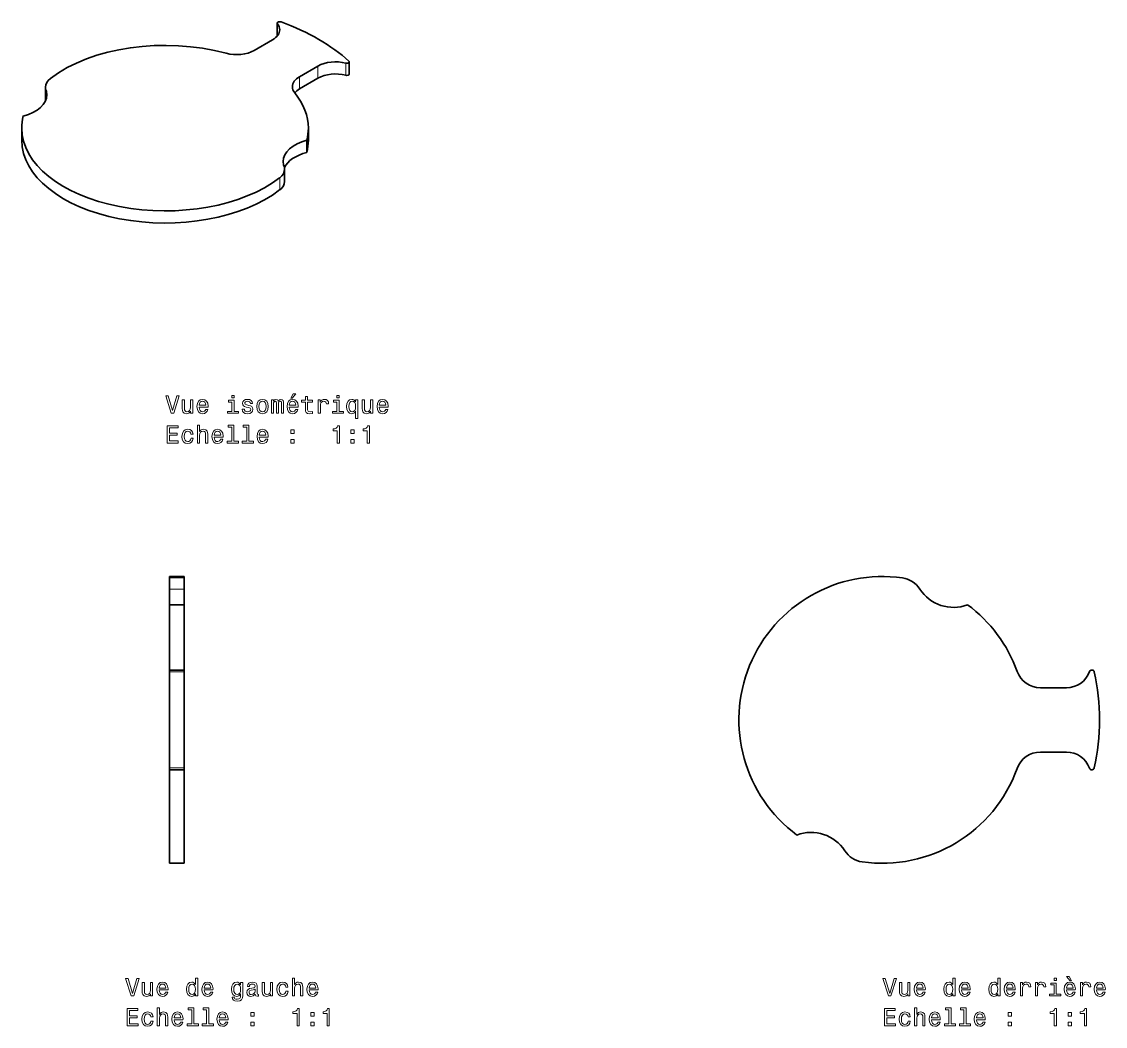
# Model space of a CAD drawing. Extents: x 503 to 932, y 320 to 565.
# Drawn here: x 712.2 to 931.5, y 361.5 to 564.8 of the extents above; entities that cross this region are included whole.
import ezdxf

# ---------------------------------------------------------------- set-up
doc = ezdxf.new("R2010")
doc.units = 0

msp = doc.modelspace()

# ---------------------------------------------------------------- linework, layer by layer
at = {"color": 7, "lineweight": 35, "ltscale": 0.061238}
for p, q in [((763.93, 564.45), (763.93, 562)), ((778.5, 556.61), (778.5, 554.16)), ((717.01, 549.08), (717.01, 551.53)), ((770.23, 540.76), (770.23, 543.2)), ((765.42, 532.43), (765.42, 534.88))]:
    msp.add_line(p, q, dxfattribs=at)
at = {"color": 7, "lineweight": 13, "ltscale": 0.060527}
msp.add_line((763.97, 564.33), (763.97, 561.9), dxfattribs=at)
at = {"color": 7, "lineweight": 35, "ltscale": 0.107291}
for p, q in [((762.97, 561.07), (759.25, 558.93)), ((768.44, 551.17), (772.16, 553.32))]:
    msp.add_line(p, q, dxfattribs=at)
at = {"color": 7, "lineweight": 35, "ltscale": 0.107292}
msp.add_line((768.44, 553.62), (772.16, 555.77), dxfattribs=at)
at = {"color": 7, "lineweight": 13, "ltscale": 0.061238}
for p, q in [((772.16, 555.77), (772.16, 553.32)), ((764.42, 530.7), (764.42, 533.15))]:
    msp.add_line(p, q, dxfattribs=at)
at = {"color": 7, "lineweight": 13, "ltscale": 0.061237}
for p, q in [((777.79, 556.35), (777.79, 553.9)), ((768.44, 551.17), (768.44, 553.62))]:
    msp.add_line(p, q, dxfattribs=at)
at = {"color": 7, "lineweight": 13, "ltscale": 0.049371}
msp.add_line((717.12, 548.95), (717.12, 550.92), dxfattribs=at)
at = {"color": 7, "lineweight": 35, "ltscale": 0.061237}
for p, q in [((712.2, 540.76), (712.2, 543.21)), ((769.91, 538.3), (769.91, 540.75))]:
    msp.add_line(p, q, dxfattribs=at)
at = {"color": 7, "lineweight": 35, "ltscale": 0.007245}
for p, q in [((742.11, 452.18), (742.11, 452.47)), ((745.11, 452.18), (745.11, 452.47))]:
    msp.add_line(p, q, dxfattribs=at)
at = {"color": 7, "lineweight": 35, "ltscale": 0.075}
for p, q in [((742.11, 452.47), (745.11, 452.47)), ((742.11, 446.76), (745.11, 446.76)), ((745.11, 433.56), (742.11, 433.56)), ((745.11, 413.36), (742.11, 413.36)), ((742.11, 394.44), (745.11, 394.44))]:
    msp.add_line(p, q, dxfattribs=at)
at = {"color": 7, "lineweight": 13, "ltscale": 0.075}
for p, q in [((742.11, 452.18), (745.11, 452.18)), ((742.11, 449.94), (745.11, 449.94)), ((745.11, 433.17), (742.11, 433.17)), ((745.11, 413.75), (742.11, 413.75))]:
    msp.add_line(p, q, dxfattribs=at)
at = {"color": 7, "lineweight": 35, "ltscale": 0.056018}
for p, q in [((742.11, 449.94), (742.11, 452.18)), ((745.11, 449.94), (745.11, 452.18))]:
    msp.add_line(p, q, dxfattribs=at)
at = {"color": 7, "lineweight": 35, "ltscale": 0.082693}
msp.add_line((742.11, 446.63), (742.11, 449.94), dxfattribs=at)
at = {"color": 7, "lineweight": 35, "ltscale": 0.079473}
msp.add_line((745.11, 446.76), (745.11, 449.94), dxfattribs=at)
at = {"color": 7, "lineweight": 35, "ltscale": 0.33735}
msp.add_line((742.11, 433.27), (742.11, 446.76), dxfattribs=at)
at = {"color": 7, "lineweight": 35, "ltscale": 0.330081}
msp.add_line((745.11, 433.56), (745.11, 446.76), dxfattribs=at)
at = {"color": 7, "lineweight": 35, "ltscale": 0.009741}
for p, q in [((742.11, 433.17), (742.11, 433.56)), ((745.11, 433.17), (745.11, 433.56)), ((742.11, 413.36), (742.11, 413.75)), ((745.11, 413.36), (745.11, 413.75))]:
    msp.add_line(p, q, dxfattribs=at)
at = {"color": 7, "lineweight": 35, "ltscale": 0.485529}
for p, q in [((742.11, 413.75), (742.11, 433.17)), ((745.11, 413.75), (745.11, 433.17))]:
    msp.add_line(p, q, dxfattribs=at)
at = {"color": 7, "lineweight": 35, "ltscale": 0.131404}
for p, q in [((918.38, 429.96), (923.64, 429.96)), ((923.64, 416.96), (918.38, 416.96))]:
    msp.add_line(p, q, dxfattribs=at)
at = {"color": 7, "lineweight": 35, "ltscale": 0.472816}
for p, q in [((742.11, 394.44), (742.11, 413.36)), ((745.11, 394.44), (745.11, 413.36))]:
    msp.add_line(p, q, dxfattribs=at)
at = {"color": 7, "lineweight": 13}
for points in [[(755.2, 489.14), (754.73, 489.14), (754.73, 488.64), (755.2, 488.64)], [(766.67, 488.6), (766.97, 488.6), (767.67, 489.46), (767.18, 489.46)], [(776.46, 489.14), (775.99, 489.14), (775.99, 488.64), (776.46, 488.64)], [(743.61, 489.03), (742.73, 486.05), (741.83, 489.03), (741.35, 489.03), (742.48, 485.52), (742.98, 485.52), (744.09, 489.03)], [(746.81, 488.23), (746.37, 488.23), (746.37, 486.67), (746.32, 486.31), (746.17, 486.04), (745.94, 485.88), (745.65, 485.83), (745.41, 485.87), (745.26, 485.99), (745.17, 486.2), (745.15, 486.49), (745.15, 488.23), (744.71, 488.23), (744.71, 486.45), (744.72, 486.09), (744.82, 485.8), (745.11, 485.52), (745.58, 485.43), (745.83, 485.46), (746.05, 485.55), (746.24, 485.71), (746.39, 485.94), (746.39, 485.52), (746.81, 485.52)], [(748.15, 486.75), (749.92, 486.75), (749.93, 486.96), (749.85, 487.54), (749.63, 487.97), (749.27, 488.23), (748.8, 488.33), (748.34, 488.23), (747.99, 487.94), (747.76, 487.49), (747.68, 486.88), (747.76, 486.26), (747.99, 485.81), (748.33, 485.52), (748.79, 485.43), (749.18, 485.49), (749.5, 485.66), (749.74, 485.94), (749.88, 486.3), (749.44, 486.3), (749.35, 486.1), (749.22, 485.95), (748.84, 485.83), (748.56, 485.88), (748.34, 486.06), (748.2, 486.35), (748.15, 486.73)], [(748.15, 487.12), (748.2, 487.47), (748.34, 487.73), (748.55, 487.88), (748.82, 487.94), (749.09, 487.88), (749.29, 487.73), (749.42, 487.47), (749.46, 487.12)], [(755.19, 485.9), (755.19, 488.14), (754.05, 488.14), (754.05, 487.76), (754.74, 487.76), (754.74, 485.9), (753.84, 485.9), (753.84, 485.52), (756.11, 485.52), (756.11, 485.9)], [(758.19, 487.1), (757.77, 487.2), (757.45, 487.32), (757.34, 487.56), (757.37, 487.72), (757.48, 487.84), (757.65, 487.92), (757.9, 487.95), (758.13, 487.92), (758.32, 487.83), (758.44, 487.69), (758.49, 487.51), (758.93, 487.51), (758.93, 487.52), (758.85, 487.85), (758.64, 488.11), (758.32, 488.27), (757.9, 488.33), (757.47, 488.27), (757.15, 488.1), (756.96, 487.85), (756.9, 487.54), (756.94, 487.24), (757.08, 487.03), (757.32, 486.88), (757.65, 486.77), (758.15, 486.65), (758.45, 486.52), (758.53, 486.42), (758.56, 486.27), (758.52, 486.08), (758.4, 485.94), (758.2, 485.85), (757.94, 485.82), (757.66, 485.85), (757.46, 485.96), (757.32, 486.13), (757.27, 486.37), (756.84, 486.37), (756.91, 485.96), (757.11, 485.67), (757.44, 485.49), (757.9, 485.43), (758.37, 485.49), (758.72, 485.67), (758.93, 485.95), (759.01, 486.32), (758.95, 486.64), (758.79, 486.85), (758.54, 487)], [(759.77, 486.88), (759.85, 486.26), (760.09, 485.81), (760.45, 485.52), (760.95, 485.43), (761.44, 485.52), (761.8, 485.8), (762.04, 486.25), (762.12, 486.88), (762.04, 487.49), (761.8, 487.95), (761.44, 488.23), (760.95, 488.33), (760.45, 488.23), (760.09, 487.94), (759.85, 487.49)], [(760.23, 486.88), (760.27, 487.33), (760.41, 487.66), (760.64, 487.86), (760.95, 487.93), (761.25, 487.86), (761.48, 487.67), (761.62, 487.33), (761.67, 486.88), (761.62, 486.42), (761.48, 486.09), (761.25, 485.89), (760.95, 485.82), (760.64, 485.89), (760.41, 486.09), (760.27, 486.42)], [(762.76, 485.52), (763.17, 485.52), (763.17, 487.33), (763.2, 487.61), (763.27, 487.8), (763.39, 487.92), (763.54, 487.96), (763.66, 487.92), (763.74, 487.82), (763.78, 487.65), (763.8, 487.42), (763.8, 485.52), (764.18, 485.52), (764.18, 487.33), (764.21, 487.6), (764.28, 487.8), (764.4, 487.92), (764.55, 487.96), (764.67, 487.92), (764.76, 487.82), (764.81, 487.42), (764.81, 485.52), (765.21, 485.52), (765.21, 487.39), (765.19, 487.78), (765.11, 488.08), (764.95, 488.26), (764.68, 488.33), (764.38, 488.23), (764.14, 487.93), (763.95, 488.22), (763.64, 488.33), (763.35, 488.23), (763.16, 487.94), (763.16, 488.23), (762.76, 488.23)], [(766.36, 486.75), (768.14, 486.75), (768.14, 486.96), (768.06, 487.54), (767.84, 487.97), (767.49, 488.23), (767.02, 488.33), (766.56, 488.23), (766.21, 487.94), (765.98, 487.49), (765.9, 486.88), (765.98, 486.26), (766.2, 485.81), (766.55, 485.52), (767, 485.43), (767.4, 485.49), (767.72, 485.66), (767.96, 485.94), (768.09, 486.3), (767.65, 486.3), (767.56, 486.1), (767.43, 485.95), (767.06, 485.83), (766.77, 485.88), (766.56, 486.06), (766.41, 486.35), (766.36, 486.73)], [(766.36, 487.12), (766.42, 487.47), (766.56, 487.73), (766.76, 487.88), (767.03, 487.94), (767.3, 487.88), (767.51, 487.73), (767.63, 487.47), (767.68, 487.12)], [(769.61, 487.76), (769.61, 486.41), (769.64, 485.97), (769.78, 485.66), (770.06, 485.49), (770.54, 485.43), (771.06, 485.45), (771.06, 485.84), (770.68, 485.81), (770.33, 485.85), (770.15, 485.97), (770.07, 486.18), (770.05, 486.48), (770.05, 487.76), (771.06, 487.76), (771.06, 488.14), (770.05, 488.14), (770.05, 488.93), (769.61, 488.93), (769.61, 488.14), (768.84, 488.14), (768.84, 487.76)], [(772.21, 485.52), (772.66, 485.52), (772.66, 487.07), (772.7, 487.44), (772.84, 487.71), (773.06, 487.87), (773.36, 487.93), (773.58, 487.89), (773.75, 487.79), (773.85, 487.62), (773.88, 487.39), (774.33, 487.39), (774.27, 487.8), (774.11, 488.09), (773.83, 488.27), (773.45, 488.33), (773.19, 488.29), (772.97, 488.19), (772.77, 488.01), (772.62, 487.78), (772.62, 488.23), (772.21, 488.23)], [(776.44, 485.9), (776.44, 488.14), (775.3, 488.14), (775.3, 487.76), (776, 487.76), (776, 485.9), (775.09, 485.9), (775.09, 485.52), (777.36, 485.52), (777.36, 485.9)], [(779.78, 487.81), (779.63, 488.04), (779.45, 488.2), (779.24, 488.29), (779.01, 488.33), (778.58, 488.23), (778.25, 487.94), (778.03, 487.49), (777.95, 486.88), (778.03, 486.26), (778.25, 485.81), (778.58, 485.52), (779.01, 485.43), (779.24, 485.46), (779.45, 485.54), (779.62, 485.7), (779.78, 485.94), (779.78, 484.47), (780.23, 484.47), (780.23, 488.23), (779.78, 488.23)], [(778.41, 486.88), (778.45, 487.33), (778.59, 487.66), (778.81, 487.86), (779.08, 487.93), (779.38, 487.86), (779.6, 487.66), (779.73, 487.33), (779.78, 486.88), (779.73, 486.42), (779.6, 486.09), (779.38, 485.89), (779.08, 485.83), (778.81, 485.89), (778.59, 486.09), (778.45, 486.43)], [(783.24, 488.23), (782.8, 488.23), (782.8, 486.67), (782.75, 486.31), (782.6, 486.04), (782.38, 485.88), (782.08, 485.83), (781.84, 485.87), (781.69, 485.99), (781.6, 486.2), (781.58, 486.49), (781.58, 488.23), (781.14, 488.23), (781.14, 486.45), (781.16, 486.09), (781.25, 485.8), (781.54, 485.52), (782.01, 485.43), (782.27, 485.46), (782.48, 485.55), (782.67, 485.71), (782.82, 485.94), (782.82, 485.52), (783.24, 485.52)], [(784.58, 486.75), (786.36, 486.75), (786.36, 486.96), (786.28, 487.54), (786.06, 487.97), (785.7, 488.23), (785.24, 488.33), (784.78, 488.23), (784.42, 487.94), (784.2, 487.49), (784.12, 486.88), (784.19, 486.26), (784.42, 485.81), (784.77, 485.52), (785.22, 485.43), (785.61, 485.49), (785.94, 485.66), (786.17, 485.94), (786.31, 486.3), (785.87, 486.3), (785.78, 486.1), (785.65, 485.95), (785.28, 485.83), (784.99, 485.88), (784.77, 486.06), (784.63, 486.35), (784.58, 486.73)], [(784.58, 487.12), (784.64, 487.47), (784.77, 487.73), (784.98, 487.88), (785.25, 487.94), (785.52, 487.88), (785.72, 487.73), (785.85, 487.47), (785.9, 487.12)], [(741.67, 479.48), (743.89, 479.48), (743.89, 479.9), (742.14, 479.9), (742.14, 481.09), (743.7, 481.09), (743.7, 481.5), (742.14, 481.5), (742.14, 482.55), (743.85, 482.55), (743.85, 482.98), (741.67, 482.98)], [(747.76, 479.48), (748.2, 479.48), (748.2, 481.04), (748.25, 481.4), (748.39, 481.66), (748.62, 481.82), (748.92, 481.88), (749.17, 481.83), (749.32, 481.7), (749.39, 481.47), (749.42, 481.17), (749.42, 479.48), (749.86, 479.48), (749.86, 481.26), (749.84, 481.61), (749.75, 481.91), (749.45, 482.18), (748.99, 482.28), (748.74, 482.25), (748.52, 482.15), (748.34, 482), (748.2, 481.79), (748.2, 483.1), (747.76, 483.1)], [(754.71, 482.72), (754.71, 479.85), (753.8, 479.85), (753.8, 479.48), (756.07, 479.48), (756.07, 479.85), (755.16, 479.85), (755.16, 483.1), (754.02, 483.1), (754.02, 482.72)], [(757.75, 482.72), (757.75, 479.85), (756.84, 479.85), (756.84, 479.48), (759.1, 479.48), (759.1, 479.85), (758.19, 479.85), (758.19, 483.1), (757.05, 483.1), (757.05, 482.72)], [(776.04, 479.48), (776.5, 479.48), (776.5, 483), (776.15, 483), (776.06, 482.69), (775.88, 482.49), (775.6, 482.37), (775.22, 482.33), (775.22, 481.97), (776.04, 481.97)], [(782.11, 479.48), (782.57, 479.48), (782.57, 483), (782.22, 483), (782.13, 482.69), (781.95, 482.49), (781.68, 482.37), (781.29, 482.33), (781.29, 481.97), (782.11, 481.97)], [(746.45, 481.29), (746.89, 481.29), (746.8, 481.69), (746.58, 482.01), (746.24, 482.2), (745.8, 482.28), (745.32, 482.18), (744.95, 481.9), (744.72, 481.44), (744.64, 480.82), (744.71, 480.21), (744.94, 479.76), (745.3, 479.48), (745.79, 479.38), (746.22, 479.46), (746.56, 479.67), (746.79, 480), (746.89, 480.44), (746.47, 480.44), (746.39, 480.16), (746.25, 479.95), (746.05, 479.82), (745.8, 479.78), (745.49, 479.84), (745.27, 480.05), (745.14, 480.37), (745.09, 480.84), (745.14, 481.29), (745.28, 481.62), (745.51, 481.82), (745.8, 481.89), (746.06, 481.85), (746.26, 481.73), (746.39, 481.54)], [(751.18, 480.7), (752.96, 480.7), (752.96, 480.91), (752.88, 481.49), (752.66, 481.92), (752.31, 482.18), (751.84, 482.28), (751.38, 482.18), (751.03, 481.9), (750.8, 481.44), (750.72, 480.83), (750.8, 480.21), (751.02, 479.76), (751.37, 479.48), (751.82, 479.38), (752.22, 479.45), (752.54, 479.62), (752.78, 479.89), (752.91, 480.25), (752.47, 480.25), (752.38, 480.05), (752.25, 479.9), (751.88, 479.78), (751.59, 479.83), (751.38, 480.01), (751.23, 480.3), (751.18, 480.69)], [(751.18, 481.08), (751.24, 481.42), (751.38, 481.68), (751.58, 481.84), (751.85, 481.89), (752.12, 481.84), (752.33, 481.68), (752.45, 481.42), (752.5, 481.08)], [(760.29, 480.7), (762.07, 480.7), (762.07, 480.91), (761.99, 481.49), (761.77, 481.92), (761.42, 482.18), (760.95, 482.28), (760.49, 482.18), (760.14, 481.9), (759.91, 481.44), (759.83, 480.83), (759.9, 480.21), (760.13, 479.76), (760.48, 479.48), (760.93, 479.38), (761.33, 479.45), (761.65, 479.62), (761.89, 479.89), (762.02, 480.25), (761.58, 480.25), (761.49, 480.05), (761.36, 479.9), (760.99, 479.78), (760.7, 479.83), (760.48, 480.01), (760.34, 480.3), (760.29, 480.69)], [(760.29, 481.08), (760.35, 481.42), (760.48, 481.68), (760.69, 481.84), (760.96, 481.89), (761.23, 481.84), (761.44, 481.68), (761.56, 481.42), (761.61, 481.08)], [(766.67, 481.43), (767.37, 481.43), (767.37, 482.18), (766.67, 482.18)], [(778.82, 481.43), (779.51, 481.43), (779.51, 482.18), (778.82, 482.18)], [(766.67, 479.48), (767.37, 479.48), (767.37, 480.23), (766.67, 480.23)], [(778.82, 479.48), (779.51, 479.48), (779.51, 480.23), (778.82, 480.23)], [(735.5, 371.11), (734.62, 368.13), (733.72, 371.11), (733.24, 371.11), (734.37, 367.6), (734.88, 367.6), (735.98, 371.11)], [(747.39, 368.02), (747.39, 367.6), (747.83, 367.6), (747.83, 371.22), (747.39, 371.22), (747.39, 369.9), (747.06, 370.28), (746.85, 370.37), (746.61, 370.41), (746.18, 370.3), (745.85, 370.02), (745.63, 369.57), (745.56, 368.96), (745.63, 368.35), (745.85, 367.89), (746.18, 367.6), (746.61, 367.51), (746.85, 367.54), (747.06, 367.63)], [(766.98, 367.6), (767.42, 367.6), (767.42, 369.16), (767.47, 369.52), (767.61, 369.78), (767.84, 369.95), (768.14, 370.01), (768.38, 369.96), (768.54, 369.82), (768.61, 369.59), (768.64, 369.29), (768.64, 367.6), (769.08, 367.6), (769.08, 369.38), (769.06, 369.74), (768.97, 370.04), (768.67, 370.31), (768.21, 370.41), (767.96, 370.37), (767.74, 370.27), (767.56, 370.12), (767.42, 369.92), (767.42, 371.22), (766.98, 371.22)], [(888.77, 371.11), (887.89, 368.13), (886.99, 371.11), (886.51, 371.11), (887.64, 367.6), (888.14, 367.6), (889.25, 371.11)], [(900.65, 368.02), (900.65, 367.6), (901.1, 367.6), (901.1, 371.22), (900.66, 371.22), (900.66, 369.9), (900.32, 370.28), (900.11, 370.37), (899.88, 370.41), (899.45, 370.3), (899.12, 370.02), (898.9, 369.57), (898.82, 368.96), (898.9, 368.35), (899.12, 367.89), (899.45, 367.6), (899.88, 367.51), (900.11, 367.54), (900.33, 367.63)], [(909.76, 368.02), (909.76, 367.6), (910.21, 367.6), (910.21, 371.22), (909.77, 371.22), (909.77, 369.9), (909.43, 370.28), (909.22, 370.37), (908.98, 370.41), (908.56, 370.3), (908.22, 370.02), (908.01, 369.57), (907.93, 368.96), (908.01, 368.35), (908.22, 367.89), (908.56, 367.6), (908.98, 367.51), (909.22, 367.54), (909.43, 367.63)], [(921.61, 371.22), (921.14, 371.22), (921.14, 370.72), (921.61, 370.72)], [(924.68, 370.68), (924.17, 371.53), (923.68, 371.53), (924.38, 370.68)], [(738.7, 370.31), (738.26, 370.31), (738.26, 368.75), (738.21, 368.38), (738.06, 368.12), (737.84, 367.96), (737.54, 367.91), (737.3, 367.95), (737.15, 368.07), (737.07, 368.28), (737.05, 368.57), (737.05, 370.31), (736.6, 370.31), (736.6, 368.53), (736.62, 368.17), (736.71, 367.87), (737.01, 367.6), (737.47, 367.51), (737.73, 367.54), (737.94, 367.63), (738.13, 367.79), (738.28, 368.01), (738.28, 367.6), (738.7, 367.6)], [(740.04, 368.83), (741.82, 368.83), (741.82, 369.03), (741.74, 369.61), (741.52, 370.05), (741.17, 370.31), (740.7, 370.41), (740.24, 370.3), (739.88, 370.02), (739.66, 369.56), (739.58, 368.96), (739.65, 368.34), (739.88, 367.88), (740.23, 367.6), (740.68, 367.51), (741.08, 367.57), (741.4, 367.74), (741.63, 368.01), (741.77, 368.38), (741.33, 368.38), (741.24, 368.18), (741.11, 368.02), (740.74, 367.9), (740.45, 367.96), (740.23, 368.14), (740.09, 368.42), (740.04, 368.81)], [(740.04, 369.2), (740.1, 369.55), (740.23, 369.8), (740.44, 369.96), (740.71, 370.02), (740.98, 369.96), (741.19, 369.8), (741.31, 369.55), (741.36, 369.2)], [(746.69, 370.01), (746.98, 369.94), (747.2, 369.74), (747.33, 369.41), (747.38, 368.96), (747.33, 368.5), (747.2, 368.17), (746.98, 367.97), (746.69, 367.9), (746.41, 367.97), (746.2, 368.17), (746.06, 368.5), (746.01, 368.96), (746.06, 369.41), (746.2, 369.73), (746.41, 369.94)], [(749.15, 368.83), (750.92, 368.83), (750.93, 369.03), (750.85, 369.61), (750.63, 370.05), (750.27, 370.31), (749.8, 370.41), (749.35, 370.3), (748.99, 370.02), (748.77, 369.56), (748.69, 368.96), (748.76, 368.34), (748.99, 367.88), (749.34, 367.6), (749.79, 367.51), (750.18, 367.57), (750.51, 367.74), (750.74, 368.01), (750.88, 368.38), (750.44, 368.38), (750.35, 368.18), (750.22, 368.02), (749.85, 367.9), (749.56, 367.96), (749.34, 368.14), (749.2, 368.42), (749.15, 368.81)], [(749.15, 369.2), (749.2, 369.55), (749.34, 369.8), (749.55, 369.96), (749.82, 370.02), (750.09, 369.96), (750.29, 369.8), (750.42, 369.55), (750.47, 369.2)], [(756.94, 367.72), (756.94, 370.31), (756.52, 370.31), (756.52, 369.87), (756.17, 370.27), (755.96, 370.37), (755.72, 370.41), (755.29, 370.3), (754.96, 370.02), (754.74, 369.57), (754.67, 368.96), (754.74, 368.34), (754.96, 367.89), (755.29, 367.6), (755.72, 367.51), (755.96, 367.54), (756.16, 367.63), (756.52, 368.01), (756.52, 367.63), (756.48, 367.33), (756.37, 367.11), (756.15, 366.99), (755.84, 366.94), (755.56, 366.97), (755.36, 367.05), (755.25, 367.18), (755.21, 367.35), (754.78, 367.35), (754.78, 367.33), (754.85, 367.01), (755.05, 366.77), (755.37, 366.61), (755.81, 366.56), (756.34, 366.63), (756.68, 366.84), (756.88, 367.21)], [(755.13, 368.96), (755.17, 369.41), (755.31, 369.74), (755.52, 369.94), (755.8, 370.01), (756.1, 369.94), (756.32, 369.74), (756.46, 369.41), (756.51, 368.96), (756.46, 368.5), (756.32, 368.17), (756.1, 367.97), (755.8, 367.9), (755.52, 367.97), (755.31, 368.17), (755.17, 368.5)], [(759.48, 367.95), (759.48, 367.94), (759.5, 367.77), (759.58, 367.65), (759.9, 367.55), (760.14, 367.59), (760.14, 367.93), (760.04, 367.92), (759.9, 367.98), (759.87, 368.19), (759.87, 369.59), (759.81, 369.95), (759.63, 370.2), (759.33, 370.35), (758.89, 370.41), (758.47, 370.34), (758.16, 370.17), (757.96, 369.91), (757.89, 369.55), (757.89, 369.52), (758.29, 369.52), (758.33, 369.73), (758.44, 369.89), (758.62, 369.98), (758.88, 370.01), (759.12, 369.99), (759.3, 369.91), (759.41, 369.78), (759.44, 369.6), (759.42, 369.39), (759.34, 369.28), (759.14, 369.23), (758.76, 369.19), (758.33, 369.1), (758.02, 368.94), (757.84, 368.69), (757.78, 368.31), (757.83, 367.98), (757.99, 367.73), (758.24, 367.58), (758.59, 367.52), (759.06, 367.63)], [(759.43, 368.55), (759.37, 368.29), (759.21, 368.09), (758.96, 367.95), (758.67, 367.91), (758.47, 367.93), (758.34, 368.01), (758.25, 368.16), (758.23, 368.35), (758.25, 368.53), (758.33, 368.66), (758.65, 368.8), (759.06, 368.86), (759.43, 368.98)], [(762.99, 370.31), (762.55, 370.31), (762.55, 368.75), (762.5, 368.38), (762.35, 368.12), (762.13, 367.96), (761.83, 367.91), (761.59, 367.95), (761.44, 368.07), (761.35, 368.28), (761.33, 368.57), (761.33, 370.31), (760.89, 370.31), (760.89, 368.53), (760.91, 368.17), (761, 367.87), (761.29, 367.6), (761.76, 367.51), (762.01, 367.54), (762.23, 367.63), (762.42, 367.79), (762.57, 368.01), (762.57, 367.6), (762.99, 367.6)], [(765.67, 369.41), (766.1, 369.41), (766.01, 369.81), (765.8, 370.13), (765.46, 370.33), (765.02, 370.41), (764.54, 370.3), (764.17, 370.02), (763.94, 369.56), (763.86, 368.95), (763.93, 368.34), (764.16, 367.88), (764.52, 367.6), (765.01, 367.51), (765.44, 367.58), (765.78, 367.79), (766.01, 368.13), (766.11, 368.57), (765.69, 368.57), (765.61, 368.29), (765.47, 368.08), (765.27, 367.94), (765.02, 367.9), (764.71, 367.97), (764.49, 368.17), (764.35, 368.5), (764.31, 368.96), (764.35, 369.42), (764.5, 369.74), (764.72, 369.95), (765.02, 370.02), (765.28, 369.97), (765.48, 369.86), (765.61, 369.66)], [(770.4, 368.83), (772.18, 368.83), (772.18, 369.03), (772.1, 369.61), (771.88, 370.05), (771.53, 370.31), (771.06, 370.41), (770.6, 370.3), (770.25, 370.02), (770.02, 369.56), (769.94, 368.96), (770.01, 368.34), (770.24, 367.88), (770.59, 367.6), (771.04, 367.51), (771.44, 367.57), (771.76, 367.74), (772, 368.01), (772.13, 368.38), (771.69, 368.38), (771.6, 368.18), (771.47, 368.02), (771.1, 367.9), (770.81, 367.96), (770.59, 368.14), (770.45, 368.42), (770.4, 368.81)], [(770.4, 369.2), (770.46, 369.55), (770.59, 369.8), (770.8, 369.96), (771.07, 370.02), (771.34, 369.96), (771.55, 369.8), (771.67, 369.55), (771.72, 369.2)], [(891.97, 370.31), (891.53, 370.31), (891.53, 368.75), (891.47, 368.38), (891.33, 368.12), (891.1, 367.96), (890.8, 367.91), (890.57, 367.95), (890.42, 368.07), (890.33, 368.28), (890.31, 368.57), (890.31, 370.31), (889.87, 370.31), (889.87, 368.53), (889.88, 368.17), (889.98, 367.87), (890.27, 367.6), (890.74, 367.51), (890.99, 367.54), (891.21, 367.63), (891.39, 367.79), (891.55, 368.01), (891.55, 367.6), (891.97, 367.6)], [(893.31, 368.83), (895.08, 368.83), (895.09, 369.03), (895.01, 369.61), (894.78, 370.05), (894.43, 370.31), (893.96, 370.41), (893.5, 370.3), (893.15, 370.02), (892.92, 369.56), (892.84, 368.96), (892.92, 368.34), (893.14, 367.88), (893.49, 367.6), (893.95, 367.51), (894.34, 367.57), (894.66, 367.74), (894.9, 368.01), (895.04, 368.38), (894.6, 368.38), (894.51, 368.18), (894.37, 368.02), (894, 367.9), (893.71, 367.96), (893.5, 368.14), (893.36, 368.42), (893.31, 368.81)], [(893.31, 369.2), (893.36, 369.55), (893.5, 369.8), (893.7, 369.96), (893.98, 370.02), (894.24, 369.96), (894.45, 369.8), (894.58, 369.55), (894.62, 369.2)], [(899.95, 370.01), (900.24, 369.94), (900.47, 369.74), (900.6, 369.41), (900.65, 368.96), (900.6, 368.5), (900.47, 368.17), (900.24, 367.97), (899.95, 367.9), (899.67, 367.97), (899.46, 368.17), (899.32, 368.5), (899.28, 368.96), (899.32, 369.41), (899.46, 369.73), (899.67, 369.94)], [(902.41, 368.83), (904.19, 368.83), (904.19, 369.03), (904.11, 369.61), (903.89, 370.05), (903.54, 370.31), (903.07, 370.41), (902.61, 370.3), (902.26, 370.02), (902.03, 369.56), (901.95, 368.96), (902.03, 368.34), (902.25, 367.88), (902.6, 367.6), (903.05, 367.51), (903.45, 367.57), (903.77, 367.74), (904.01, 368.01), (904.14, 368.38), (903.7, 368.38), (903.61, 368.18), (903.48, 368.02), (903.11, 367.9), (902.82, 367.96), (902.61, 368.14), (902.46, 368.42), (902.41, 368.81)], [(902.41, 369.2), (902.47, 369.55), (902.61, 369.8), (902.81, 369.96), (903.08, 370.02), (903.35, 369.96), (903.56, 369.8), (903.68, 369.55), (903.73, 369.2)], [(909.06, 370.01), (909.35, 369.94), (909.57, 369.74), (909.71, 369.41), (909.76, 368.96), (909.71, 368.5), (909.57, 368.17), (909.35, 367.97), (909.06, 367.9), (908.78, 367.97), (908.57, 368.17), (908.43, 368.5), (908.38, 368.96), (908.43, 369.41), (908.57, 369.73), (908.78, 369.94)], [(911.52, 368.83), (913.3, 368.83), (913.3, 369.03), (913.22, 369.61), (913, 370.05), (912.65, 370.31), (912.18, 370.41), (911.72, 370.3), (911.37, 370.02), (911.14, 369.56), (911.06, 368.96), (911.13, 368.34), (911.36, 367.88), (911.71, 367.6), (912.16, 367.51), (912.56, 367.57), (912.88, 367.74), (913.12, 368.01), (913.25, 368.38), (912.81, 368.38), (912.72, 368.18), (912.59, 368.02), (912.22, 367.9), (911.93, 367.96), (911.71, 368.14), (911.57, 368.42), (911.52, 368.81)], [(911.52, 369.2), (911.58, 369.55), (911.71, 369.8), (911.92, 369.96), (912.19, 370.02), (912.46, 369.96), (912.67, 369.8), (912.79, 369.55), (912.84, 369.2)], [(914.34, 367.6), (914.78, 367.6), (914.78, 369.15), (914.82, 369.52), (914.96, 369.79), (915.18, 369.95), (915.48, 370.01), (915.7, 369.97), (915.87, 369.87), (915.97, 369.7), (916.01, 369.47), (916.45, 369.47), (916.39, 369.88), (916.23, 370.17), (915.95, 370.34), (915.57, 370.41), (915.31, 370.36), (915.09, 370.26), (914.9, 370.09), (914.74, 369.86), (914.74, 370.31), (914.34, 370.31)], [(917.37, 367.6), (917.82, 367.6), (917.82, 369.15), (917.86, 369.52), (918, 369.79), (918.22, 369.95), (918.52, 370.01), (918.74, 369.97), (918.9, 369.87), (919.01, 369.7), (919.04, 369.47), (919.49, 369.47), (919.43, 369.88), (919.26, 370.17), (918.99, 370.34), (918.61, 370.41), (918.35, 370.36), (918.13, 370.26), (917.93, 370.09), (917.78, 369.86), (917.78, 370.31), (917.37, 370.31)], [(921.6, 367.97), (921.6, 370.22), (920.46, 370.22), (920.46, 369.84), (921.15, 369.84), (921.15, 367.97), (920.25, 367.97), (920.25, 367.6), (922.52, 367.6), (922.52, 367.97)], [(923.67, 368.83), (925.44, 368.83), (925.45, 369.03), (925.37, 369.61), (925.14, 370.05), (924.79, 370.31), (924.32, 370.41), (923.86, 370.3), (923.51, 370.02), (923.28, 369.56), (923.2, 368.96), (923.28, 368.34), (923.5, 367.88), (923.85, 367.6), (924.31, 367.51), (924.7, 367.57), (925.02, 367.74), (925.26, 368.01), (925.4, 368.38), (924.96, 368.38), (924.87, 368.18), (924.73, 368.02), (924.36, 367.9), (924.07, 367.96), (923.86, 368.14), (923.72, 368.42), (923.67, 368.81)], [(923.67, 369.2), (923.72, 369.55), (923.86, 369.8), (924.06, 369.96), (924.34, 370.02), (924.6, 369.96), (924.81, 369.8), (924.94, 369.55), (924.98, 369.2)], [(926.48, 367.6), (926.92, 367.6), (926.92, 369.15), (926.97, 369.52), (927.11, 369.79), (927.33, 369.95), (927.62, 370.01), (927.85, 369.97), (928.01, 369.87), (928.11, 369.7), (928.15, 369.47), (928.6, 369.47), (928.54, 369.88), (928.37, 370.17), (928.09, 370.34), (927.72, 370.41), (927.46, 370.36), (927.24, 370.26), (927.04, 370.09), (926.88, 369.86), (926.88, 370.31), (926.48, 370.31)], [(929.74, 368.83), (931.51, 368.83), (931.52, 369.03), (931.44, 369.61), (931.22, 370.05), (930.86, 370.31), (930.39, 370.41), (929.93, 370.3), (929.58, 370.02), (929.35, 369.56), (929.27, 368.96), (929.35, 368.34), (929.58, 367.88), (929.92, 367.6), (930.38, 367.51), (930.77, 367.57), (931.09, 367.74), (931.33, 368.01), (931.47, 368.38), (931.03, 368.38), (930.94, 368.18), (930.81, 368.02), (930.43, 367.9), (930.15, 367.96), (929.93, 368.14), (929.79, 368.42), (929.74, 368.81)], [(929.74, 369.2), (929.79, 369.55), (929.93, 369.8), (930.14, 369.96), (930.41, 370.02), (930.68, 369.96), (930.88, 369.8), (931.01, 369.55), (931.05, 369.2)], [(733.57, 361.55), (735.78, 361.55), (735.78, 361.98), (734.03, 361.98), (734.03, 363.16), (735.59, 363.16), (735.59, 363.58), (734.03, 363.58), (734.03, 364.63), (735.74, 364.63), (735.74, 365.05), (733.57, 365.05)], [(738.34, 363.36), (738.78, 363.36), (738.69, 363.77), (738.47, 364.09), (738.13, 364.28), (737.7, 364.36), (737.21, 364.26), (736.84, 363.97), (736.61, 363.52), (736.53, 362.9), (736.61, 362.29), (736.83, 361.84), (737.19, 361.55), (737.68, 361.46), (738.11, 361.53), (738.45, 361.75), (738.68, 362.08), (738.79, 362.52), (738.36, 362.52), (738.29, 362.24), (738.15, 362.03), (737.94, 361.9), (737.7, 361.86), (737.39, 361.92), (737.17, 362.12), (737.03, 362.45), (736.99, 362.92), (737.03, 363.37), (737.17, 363.7), (737.4, 363.9), (737.7, 363.97), (737.96, 363.92), (738.16, 363.81), (738.29, 363.62)], [(739.65, 361.55), (740.1, 361.55), (740.1, 363.12), (740.14, 363.48), (740.29, 363.74), (740.52, 363.9), (740.82, 363.96), (741.06, 363.91), (741.21, 363.77), (741.29, 363.55), (741.31, 363.24), (741.31, 361.55), (741.76, 361.55), (741.76, 363.33), (741.74, 363.69), (741.65, 363.99), (741.35, 364.26), (740.88, 364.36), (740.63, 364.32), (740.41, 364.23), (740.23, 364.08), (740.1, 363.87), (740.1, 365.18), (739.65, 365.18)], [(743.08, 362.78), (744.85, 362.78), (744.86, 362.99), (744.78, 363.57), (744.55, 364), (744.2, 364.26), (743.73, 364.36), (743.27, 364.26), (742.92, 363.97), (742.69, 363.52), (742.61, 362.91), (742.69, 362.29), (742.92, 361.84), (743.26, 361.55), (743.72, 361.46), (744.11, 361.52), (744.43, 361.7), (744.67, 361.97), (744.81, 362.33), (744.37, 362.33), (744.28, 362.13), (744.15, 361.98), (743.77, 361.86), (743.49, 361.91), (743.27, 362.09), (743.13, 362.38), (743.08, 362.76)], [(746.61, 364.8), (746.61, 361.93), (745.69, 361.93), (745.69, 361.55), (747.96, 361.55), (747.96, 361.93), (747.05, 361.93), (747.05, 365.18), (745.91, 365.18), (745.91, 364.8)], [(749.64, 364.8), (749.64, 361.93), (748.73, 361.93), (748.73, 361.55), (751, 361.55), (751, 361.93), (750.09, 361.93), (750.09, 365.18), (748.95, 365.18), (748.95, 364.8)], [(752.19, 362.78), (753.96, 362.78), (753.97, 362.99), (753.88, 363.57), (753.66, 364), (753.31, 364.26), (752.84, 364.36), (752.38, 364.26), (752.03, 363.97), (751.8, 363.52), (751.72, 362.91), (751.8, 362.29), (752.02, 361.84), (752.37, 361.55), (752.83, 361.46), (753.22, 361.52), (753.54, 361.7), (753.78, 361.97), (753.92, 362.33), (753.48, 362.33), (753.39, 362.13), (753.25, 361.98), (752.88, 361.86), (752.59, 361.91), (752.38, 362.09), (752.24, 362.38), (752.19, 362.76)], [(758.57, 363.51), (759.26, 363.51), (759.26, 364.26), (758.57, 364.26)], [(767.93, 361.55), (768.39, 361.55), (768.39, 365.08), (768.05, 365.08), (767.96, 364.77), (767.77, 364.56), (767.5, 364.44), (767.11, 364.4), (767.11, 364.05), (767.93, 364.05)], [(770.71, 363.51), (771.41, 363.51), (771.41, 364.26), (770.71, 364.26)], [(774, 361.55), (774.46, 361.55), (774.46, 365.08), (774.12, 365.08), (774.03, 364.77), (773.85, 364.56), (773.57, 364.44), (773.19, 364.4), (773.19, 364.05), (774, 364.05)], [(886.83, 361.55), (889.05, 361.55), (889.05, 361.98), (887.29, 361.98), (887.29, 363.16), (888.86, 363.16), (888.86, 363.58), (887.29, 363.58), (887.29, 364.63), (889.01, 364.63), (889.01, 365.05), (886.83, 365.05)], [(891.61, 363.36), (892.04, 363.36), (891.95, 363.77), (891.74, 364.09), (891.4, 364.28), (890.96, 364.36), (890.48, 364.26), (890.11, 363.97), (889.88, 363.52), (889.8, 362.9), (889.87, 362.29), (890.1, 361.84), (890.46, 361.55), (890.95, 361.46), (891.38, 361.53), (891.72, 361.75), (891.95, 362.08), (892.05, 362.52), (891.63, 362.52), (891.55, 362.24), (891.41, 362.03), (891.21, 361.9), (890.96, 361.86), (890.65, 361.92), (890.43, 362.12), (890.29, 362.45), (890.25, 362.92), (890.29, 363.37), (890.44, 363.7), (890.66, 363.9), (890.96, 363.97), (891.22, 363.92), (891.42, 363.81), (891.55, 363.62)], [(892.92, 361.55), (893.36, 361.55), (893.36, 363.12), (893.41, 363.48), (893.55, 363.74), (893.78, 363.9), (894.08, 363.96), (894.32, 363.91), (894.48, 363.77), (894.55, 363.55), (894.58, 363.24), (894.58, 361.55), (895.02, 361.55), (895.02, 363.33), (895, 363.69), (894.91, 363.99), (894.61, 364.26), (894.15, 364.36), (893.9, 364.32), (893.68, 364.23), (893.5, 364.08), (893.36, 363.87), (893.36, 365.18), (892.92, 365.18)], [(896.34, 362.78), (898.12, 362.78), (898.12, 362.99), (898.04, 363.57), (897.82, 364), (897.47, 364.26), (897, 364.36), (896.54, 364.26), (896.19, 363.97), (895.96, 363.52), (895.88, 362.91), (895.95, 362.29), (896.18, 361.84), (896.53, 361.55), (896.98, 361.46), (897.38, 361.52), (897.7, 361.7), (897.94, 361.97), (898.07, 362.33), (897.63, 362.33), (897.54, 362.13), (897.41, 361.98), (897.04, 361.86), (896.75, 361.91), (896.53, 362.09), (896.39, 362.38), (896.34, 362.76)], [(899.87, 364.8), (899.87, 361.93), (898.96, 361.93), (898.96, 361.55), (901.22, 361.55), (901.22, 361.93), (900.32, 361.93), (900.32, 365.18), (899.18, 365.18), (899.18, 364.8)], [(902.91, 364.8), (902.91, 361.93), (901.99, 361.93), (901.99, 361.55), (904.26, 361.55), (904.26, 361.93), (903.35, 361.93), (903.35, 365.18), (902.21, 365.18), (902.21, 364.8)], [(905.45, 362.78), (907.22, 362.78), (907.23, 362.99), (907.15, 363.57), (906.93, 364), (906.57, 364.26), (906.11, 364.36), (905.65, 364.26), (905.29, 363.97), (905.07, 363.52), (904.99, 362.91), (905.06, 362.29), (905.29, 361.84), (905.64, 361.55), (906.09, 361.46), (906.48, 361.52), (906.81, 361.7), (907.04, 361.97), (907.18, 362.33), (906.74, 362.33), (906.65, 362.13), (906.52, 361.98), (906.15, 361.86), (905.86, 361.91), (905.64, 362.09), (905.5, 362.38), (905.45, 362.76)], [(911.83, 363.51), (912.53, 363.51), (912.53, 364.26), (911.83, 364.26)], [(921.19, 361.55), (921.65, 361.55), (921.65, 365.08), (921.31, 365.08), (921.22, 364.77), (921.04, 364.56), (920.76, 364.44), (920.38, 364.4), (920.38, 364.05), (921.19, 364.05)], [(923.97, 363.51), (924.67, 363.51), (924.67, 364.26), (923.97, 364.26)], [(927.27, 361.55), (927.73, 361.55), (927.73, 365.08), (927.38, 365.08), (927.29, 364.77), (927.11, 364.56), (926.83, 364.44), (926.45, 364.4), (926.45, 364.05), (927.27, 364.05)], [(743.08, 363.15), (743.13, 363.5), (743.27, 363.76), (743.48, 363.91), (743.75, 363.97), (744.02, 363.91), (744.22, 363.76), (744.35, 363.5), (744.39, 363.15)], [(752.19, 363.15), (752.24, 363.5), (752.38, 363.76), (752.58, 363.91), (752.86, 363.97), (753.12, 363.91), (753.33, 363.76), (753.46, 363.5), (753.5, 363.15)], [(758.57, 361.55), (759.26, 361.55), (759.26, 362.31), (758.57, 362.31)], [(770.71, 361.55), (771.41, 361.55), (771.41, 362.31), (770.71, 362.31)], [(896.34, 363.15), (896.4, 363.5), (896.53, 363.76), (896.74, 363.91), (897.01, 363.97), (897.28, 363.91), (897.49, 363.76), (897.61, 363.5), (897.66, 363.15)], [(905.45, 363.15), (905.51, 363.5), (905.64, 363.76), (905.85, 363.91), (906.12, 363.97), (906.39, 363.91), (906.59, 363.76), (906.72, 363.5), (906.77, 363.15)], [(911.83, 361.55), (912.53, 361.55), (912.53, 362.31), (911.83, 362.31)], [(923.97, 361.55), (924.67, 361.55), (924.67, 362.31), (923.97, 362.31)]]:
    msp.add_lwpolyline(points, close=True, dxfattribs=at)
at = {"color": 7, "lineweight": 35}
for centre, radius, start, end in [((886.37, 423.46), 29.01, 81.8951, 233.4379), ((889.76, 447.23), 5, 32.8107, 81.8951), ((900.77, 454.33), 8.1, 212.8107, 290.8819), ((886.37, 423.46), 29.01, 19.7616, 53.4379), ((918.38, 434.96), 5, 199.7616, 270), ((923.64, 434.96), 5, 270, 339.793), ((928.8, 433.06), 0.5, 12.7499, 159.793), ((886.37, 423.46), 44, 347.2501, 12.7499), ((918.38, 411.96), 5, 90, 160.2384), ((923.64, 411.96), 5, 20.207, 90), ((886.37, 423.46), 29.01, 261.8951, 340.2384), ((928.8, 413.86), 0.5, 200.207, 347.2501), ((871.98, 392.59), 8.1, 32.8107, 110.8819), ((882.99, 399.68), 5, 212.8107, 261.8951)]:
    msp.add_arc(centre, radius, start, end, dxfattribs=at)
for centre, major_axis, start_param, end_param in [((764.43, 564.45), (0.5, 0), 1.007925, 3.141593), ((764.43, 564.45), (0.5, 0), 3.141593, 3.574312), ((759.43, 563.12), (5, 0), 0, 0.432719), ((741.21, 543.21), (44, 0), 0.562871, 1.007925), ((741.21, 543.21), (29.01, 0), 1.130303, 2.497652), ((759.43, 563.12), (5, 0), 5.497787, 6.283186), ((764.43, 562), (0.5, 0), 3.141593, 3.518573), ((755.72, 560.97), (5, 0), 4.271896, 5.497787), ((775.7, 553.73), (5, 0), 1.138077, 2.356194), ((778, 556.61), (0.5, 0), 4.27967, 6.283185), ((778, 556.61), (0.5, 0), 6.283185, 6.846057), ((722.01, 551.53), (5, 0), 2.497652, 3.141603), ((771.98, 551.58), (5, 0), 2.356194, 3.141593), ((775.7, 551.28), (5, 0), 1.138077, 2.356194), ((778, 554.16), (0.5, 0), 4.27967, 6.283185), ((722.01, 551.53), (5, 0), 3.141603, 3.354337), ((709.2, 549.93), (8.1, 0), 6.283108, 6.495929), ((771.98, 551.58), (5, 0), 3.141593, 3.582086), ((771.98, 549.13), (5, 0), 2.356194, 2.703443), ((709.2, 549.93), (8.1, 0), 5.133329, 6.283108), ((722.01, 549.08), (5, 0), 3.141603, 3.255793), ((741.21, 543.21), (29.01, 0), 6.283067, 6.723678), ((741.21, 543.21), (29.01, 0), 2.994324, 3.141614), ((741.21, 543.21), (29.01, 0), 3.141614, 5.639245), ((741.21, 543.21), (29.01, 0), 6.135916, 6.283067), ((741.21, 540.76), (29.01, 0), 3.141614, 5.639245), ((773.22, 536.48), (8.1, 0), 1.991736, 3.141515), ((741.21, 540.76), (29.01, 0), 6.135916, 6.283067), ((773.22, 534.03), (8.1, 0), 1.991736, 2.886179), ((773.22, 536.48), (8.1, 0), 3.141515, 3.354337), ((760.42, 534.88), (5, 0), 0.000011, 0.212744), ((760.42, 534.88), (5, 0), 5.639245, 6.283196), ((760.42, 532.43), (5, 0), 5.639245, 6.283196)]:
    msp.add_ellipse(centre, major_axis=major_axis, ratio=0.57735, start_param=start_param, end_param=end_param, dxfattribs=at)

doc.saveas('drawing.dxf')
